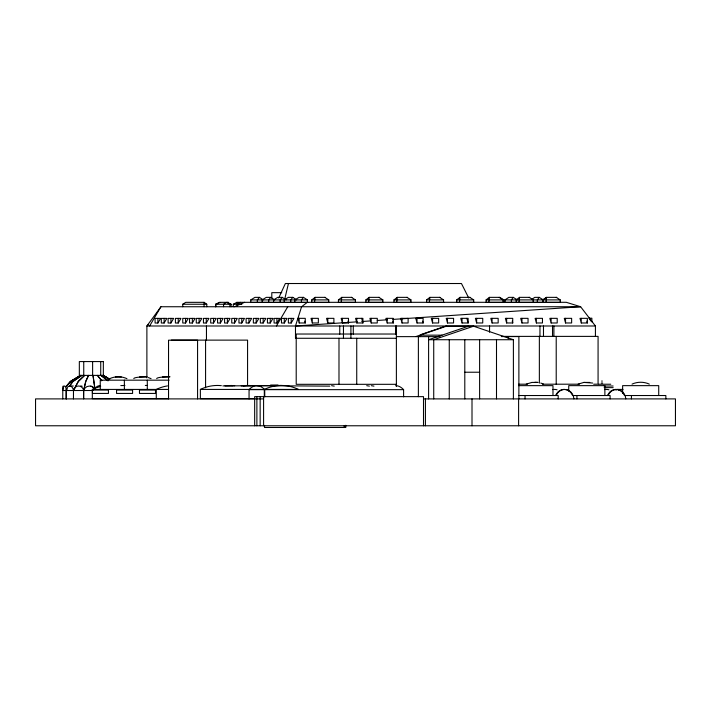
<?xml version="1.0" encoding="UTF-8"?>
<svg xmlns="http://www.w3.org/2000/svg" width="711" height="711" viewBox="0 0 711 711"><rect width="100%" height="100%" fill="white"/><g stroke="black" fill="none" stroke-linecap="round" stroke-linejoin="round"><path stroke-width="1.07" d="M182.727 306.743L182.727 304.246L185.767 302.335L204.101 302.335L204.066 306.743M325.238 297.358L315.08 297.358L314.52 302.397M351.892 297.358L341.742 297.358L341.182 302.397M379.345 297.358L369.187 297.358L368.627 302.397M407.421 297.358L397.271 297.358L396.711 302.397M440.047 297.358L429.888 297.358L429.337 302.397M470.184 297.358L460.026 297.358L459.466 302.397M503.895 302.397L503.895 299.9L499.762 297.358L489.408 297.358L488.848 302.397M529.659 297.358L519.51 297.358L518.95 302.397M284.676 299.358L288.453 283.52M396.382 338.276L295.483 338.276L295.483 325.994L301.588 306.743L307.339 302.299M88.413 375.381L85.676 381.46L83.614 390.508L83.614 398.889L83.685 390.526L85.818 381.478L88.644 375.399M278.694 298.033L285.369 283.52L461.448 283.52L468.753 298.033M66.105 398.898L66.105 390.526A5.919 3.795 -90 0 1 69.794 386.002A5.919 3.795 -90 0 1 73.482 390.526L78.254 381.478L84.618 375.399L78.299 381.478L73.482 390.526L73.464 398.898M149.621 325.994L160.944 306.743L580.62 306.743L595.427 325.994L595.427 336.383M157.886 323.016L160.615 318.386L155.087 318.386L155.087 323.016L157.886 323.016L157.886 318.386M164.117 323.016L166.845 318.386L161.308 318.386L161.308 323.016L164.117 323.016L164.117 318.386M170.924 323.016L173.653 318.386L168.116 318.386L168.116 323.016L170.924 323.016L170.924 318.386M178.221 323.016L180.941 318.386L175.413 318.386L175.413 323.016L178.221 323.016L178.221 318.386M185.553 323.016L188.282 318.386L182.754 318.386L182.754 323.016L185.553 323.016L185.553 318.386M192.352 323.016L195.072 318.386L189.544 318.386L189.544 323.016L192.352 323.016L192.352 318.386M199.089 323.016L201.817 318.386L196.28 318.386L196.28 323.016L199.089 323.016L199.089 318.386M206.252 323.016L208.972 318.386L203.444 318.386L203.444 323.016L206.252 323.016L206.252 318.386M213.504 323.016L216.233 318.386L210.696 318.386L210.696 323.016L213.504 323.016L213.504 318.386M220.383 323.016L223.103 318.386L217.575 318.386L217.575 323.016L220.383 323.016L220.383 318.386M227.387 323.016L230.115 318.386L224.578 318.386L224.578 323.016L227.387 323.016L227.387 318.386M234.541 323.016L237.27 318.386L231.742 318.386L231.742 323.016L234.541 323.016L234.541 318.386M241.749 323.016L244.477 318.386L238.949 318.386L238.949 323.016L241.749 323.016L241.749 318.386M248.93 323.016L251.65 318.386L246.122 318.386L246.122 323.016L248.93 323.016L248.93 318.386M256.164 323.016L258.893 318.386L253.365 318.386L253.365 323.016L256.164 323.016L256.164 318.386M263.159 323.016L265.878 318.386L260.35 318.386L260.35 323.016L263.159 323.016L263.159 318.386M270.233 323.016L272.953 318.386L267.425 318.386L267.425 323.016L270.233 323.016L270.233 318.386M276.89 323.016L279.619 318.386L274.082 318.386L274.082 323.016L276.89 323.016L276.89 318.386M276.419 325.994L287.751 306.743M284.284 323.016L287.004 318.386L281.476 318.386L281.476 323.016L284.284 323.016L284.284 318.386M291.19 323.016L293.91 318.386L288.382 318.386L288.382 323.016L291.19 323.016L291.19 318.386M555.647 395.218L557.762 392.152A10.185 9.252 -90 0 1 572.426 395.218M607.541 395.218L609.656 392.152A10.185 9.252 -90 0 1 624.32 395.218M517.368 299.9L513.235 297.358L511.387 299.9L511.387 302.397M543.337 299.9L539.205 297.358L537.356 299.9L537.356 302.397M160.944 306.743L146.884 325.994L146.884 377.914M69.367 386.402L73.02 381.46L81.925 375.381M67.332 388.881L66.105 390.526L92.999 390.508M69.171 386.411L72.851 381.478L81.801 375.399M69.66 383.105L71.011 381.46L79.943 375.941L71.127 381.478M263.319 299.9L259.453 297.358L257.364 299.9L257.364 302.397M274.659 299.9L270.793 297.358L268.714 299.9L268.714 302.397M286.098 299.9L282.24 297.358L280.152 299.9L280.152 302.397M296.709 299.9L292.852 297.358L290.763 299.9L290.763 302.397M307.374 302.397L307.374 299.9L303.508 297.358L301.428 299.9L301.428 302.397M148.555 324.563L146.884 325.994L595.427 325.994M328.944 302.397L311.782 302.397L311.782 299.9L315.08 297.358M355.598 302.397L338.436 302.397L338.436 299.9L341.742 297.358M383.051 302.397L365.889 302.397L365.889 299.9L369.187 297.358M411.136 302.397L393.974 302.397L393.974 299.9L397.271 297.358M443.753 302.397L426.591 302.397L426.591 299.9L429.888 297.358M473.89 302.397L456.729 302.397L456.729 299.9L460.026 297.358M503.272 302.397L486.111 302.397L486.111 299.9L489.408 297.358M519.51 297.358L516.213 299.9L516.213 302.397M504.979 302.397L504.979 299.9L508.836 297.358L513.235 297.358M531.721 299.393L534.805 297.358L539.205 297.358M237.456 304.246L240.371 302.335M307.765 302.397L250.805 302.397L250.805 299.9L254.947 297.358L259.453 297.358M233.306 306.743L233.306 304.246L236.87 302.335L566.276 302.299L580.62 306.743L392.739 319.426M215.806 306.743L215.806 304.246L219.85 302.335L228.56 302.335M219.841 302.335L215.7 304.246L215.7 306.743M234.479 306.743L244.602 302.299M109.69 378.661C115.075 376.163 121.572 376.163 126.949 378.661M133.819 378.661C133.757 376.217 159.504 376.768 139.516 376.954M156.731 378.661C156.669 376.217 182.416 376.768 162.428 376.954M526.273 384.127L531.944 382.42L537.872 382.42M578.167 384.127L583.838 382.42L592.663 383.042M632.035 384.127C637.429 381.629 643.935 381.629 649.321 384.127M421.419 334.383L443.433 326.909M415.899 336.57L446.437 326.198M468.442 326.198L428.6 339.725L513.395 339.725L513.395 398.898M513.395 339.725L473.562 326.198L433.728 339.725L433.728 398.898M120.817 385.602L124.923 385.451M222.872 385.904L232.604 385.753M224.969 385.904L250.885 385.753M241.18 385.904L246.993 385.451M243.18 385.904L281.423 385.451M295.483 325.994L357.375 321.816M361.792 321.514L370.635 320.919M377.265 320.474L387.211 319.799M281.743 292.656L271.798 292.656L271.798 298.069M270.793 297.358L266.296 297.358L262.155 299.9L262.155 302.397M282.24 297.358L277.734 297.358L273.593 299.9L273.593 302.397M292.852 297.358L288.346 297.358L284.204 299.9L284.204 302.397M303.508 297.358L299.011 297.358L294.861 299.9L294.861 302.397M556.695 297.358L546.501 297.358L542.644 299.9L542.644 302.397M250.805 299.9L307.374 299.9M311.782 299.9L328.766 299.9L328.766 302.397M338.436 299.9L355.42 299.9L355.42 302.397M365.889 299.9L382.865 299.9L382.865 302.397M393.974 299.9L410.949 299.9L410.949 302.397M426.591 299.9L443.575 299.9L443.575 302.397M456.729 299.9L473.713 299.9L473.713 302.397M486.111 299.9L503.895 299.9M504.979 299.9L560.224 299.9L560.224 302.397M504.579 302.397L560.41 302.397M182.727 304.246L206.768 304.246L206.768 306.743M215.806 304.246L231.093 304.246L231.093 306.743M233.306 304.246L241.873 304.246M589.055 318.199L591.863 318.199L591.863 321.905M299.18 322.972L305.277 322.972L305.277 318.341L297.927 318.341L299.18 322.972L299.18 318.341M312.271 322.972L318.359 322.972L318.359 318.341L311.018 318.341L312.271 322.972L312.271 318.341M327.807 322.972L333.894 322.972L333.894 318.341L326.553 318.341L327.807 322.972L327.807 318.341M342.409 322.972L348.497 322.972L348.497 318.341L341.147 318.341L342.409 322.972L342.409 318.341M356.824 322.972L362.912 322.972L362.912 318.341L355.571 318.341L356.824 322.972L356.824 318.341M371.169 322.972L377.265 322.972L377.265 318.341L369.916 318.341L371.169 322.972L371.169 318.341M387.175 322.972L393.272 322.972L393.272 318.341L385.922 318.341L387.175 322.972L387.175 318.341M402.026 322.972L408.123 322.972L408.123 318.341L400.773 318.341L402.026 322.972L402.026 318.341M417.028 322.972L423.116 322.972L423.116 318.341L415.766 318.341L417.028 322.972L417.028 318.341M432.564 322.972L438.651 322.972L438.651 318.341L431.301 318.341L432.564 322.972L432.564 318.341M447.486 322.972L453.574 322.972L453.574 318.341L446.232 318.341L447.486 322.972L447.486 318.341M462.043 322.972L468.14 322.972L468.14 318.341L460.79 318.341L462.043 322.972L462.043 318.341M476.646 322.972L482.742 322.972L482.742 318.341L475.392 318.341L476.646 322.972L476.646 318.341M492.074 322.972L498.171 322.972L498.171 318.341L490.821 318.341L492.074 322.972L492.074 318.341M506.641 322.972L512.729 322.972L512.729 318.341L505.388 318.341L506.641 322.972L506.641 318.341M521.963 322.972L528.051 322.972L528.051 318.341L520.701 318.341L521.963 322.972L521.963 318.341M536.378 322.972L542.466 322.972L542.466 318.341L535.125 318.341L536.378 322.972L536.378 318.341M551.123 322.972L557.211 322.972L557.211 318.341L549.87 318.341L551.123 322.972L551.123 318.341M565.538 322.972L571.635 322.972L571.635 318.341L564.285 318.341L565.538 322.972L565.538 318.341M581.26 322.972L587.348 322.972L587.348 318.341L579.998 318.341L581.26 322.972L581.26 318.341M445.53 326.198L473.562 326.198M396.382 334.028L296.211 334.028L296.211 384.313L396.382 384.313M442.029 335.165L420.032 335.165L420.032 336.632M501.735 336.383L598.075 336.383L598.075 384.198L593.667 384.198M501.282 336.57L518.879 336.57L518.879 398.898M396.382 336.632L439.967 336.632M171.315 340.125L247.57 340.125L247.57 385.558M464.798 372.226L479.614 372.226M115.36 376.954L121.288 376.954M169.129 380.172L100.251 380.172L100.251 388.961M601.604 381.078L602.35 381.078M583.838 382.42L589.766 382.42M601.328 383.042L602.626 383.042M518.657 384.198L527.375 384.198M542.511 384.198L579.349 384.198M598.671 384.233L610.758 384.233M270.598 385.033L278.054 385.033M145.311 385.451L147.47 385.451M256.84 385.682L329.842 386.126M518.675 385.646L552.971 385.646L552.971 395.529M69.794 386.002L73.331 386.002M604.181 386.02L613.149 386.02M604.181 387.646L613.149 387.646M168.391 398.667L92.323 398.667L92.323 389.424L168.427 389.424M254.396 398.667L200.369 398.667L200.369 389.424L298.487 389.424A46.473 42.216 90 0 0 264.35 389.424M617.619 389.415L623.032 389.415M403.599 396.845L403.599 389.655L248.983 389.655A46.473 19.446 -90 0 1 264.705 389.655L264.776 396.845M66.319 398.889L66.319 390.508L62.772 390.508L62.772 398.889M518.63 395.529L558.197 395.529L558.197 398.898M572.657 395.529L610.1 395.529L610.1 398.898M624.72 395.529L665.86 395.529L665.86 398.898M263.585 398.898L35.55 398.898L35.55 425.773L675.45 425.773L675.45 398.898L423.489 398.898M534.903 382.269L537.836 382.42M249.028 385.451L252.92 385.753M230.808 385.451L234.701 385.753M371.266 385.682L373.959 386.126M366.707 385.682L369.4 386.126M331.566 385.682L334.259 386.126M540.769 383.042L543.533 384.127M148.315 377.577L151.079 378.661M227.538 302.335L231.093 304.246M109.281 379.256L103.024 375.381L109.174 379.265M556.313 297.358L560.224 299.9M529.277 297.358L533.188 299.9L533.188 302.397M499.184 297.358L503.086 299.9L503.086 302.397M469.802 297.358L473.713 299.9M439.665 297.358L443.575 299.9M407.039 297.358L410.949 299.9M378.963 297.358L382.865 299.9M351.51 297.358L355.42 299.9M324.856 297.358L328.766 299.9M204.101 302.335L206.768 304.246M100.864 375.399L108.054 380.874M100.953 375.399L107.317 380.261M97.38 375.381L101.7 380.705M97.487 375.399L101.789 380.723M589.143 318.199L590.77 320.981M236.87 302.335L237.456 305.908M586.851 321.123L587.348 322.972M512.231 321.123L512.729 322.972M466.887 318.341L468.14 322.972M422.618 321.123L423.116 322.972M392.765 321.123L393.272 322.972M361.659 318.341L362.912 322.972M347.999 321.123L348.497 322.972M304.77 321.123L305.277 322.972M92.937 375.381L94.892 388.499L93.061 375.381M63.519 388.17L63.181 385.984L62.772 390.508A5.919 1.822 -90 0 1 64.541 385.984A5.919 1.822 -90 0 1 66.319 390.508M658.724 395.529L658.724 385.646L622.632 385.646L622.632 393.334M631.43 395.529L631.43 398.898M604.874 395.529L604.874 385.646L568.729 385.646L568.729 391.13M576.932 395.529L576.932 398.898M556.215 336.383L556.215 384.198M553.896 325.994L553.896 336.383M552.518 325.994L552.518 336.383M545.986 302.397L546.546 297.358L543.248 299.9L543.248 302.397M543.48 325.994L543.48 336.383M539.96 325.994L539.96 336.383M539.356 336.383L539.356 383.113M525.038 395.529L525.038 398.898M518.603 398.898L518.603 425.773M508.276 336.57L508.276 338.667M496.5 339.725L496.5 398.898M489.559 325.994L489.559 332.233M479.614 339.725L479.614 398.898M472.006 398.898L472.006 425.773M464.798 339.725L464.798 398.898M449.263 339.725L449.263 398.898M428.6 336.632L428.6 398.898M425.418 398.898L425.418 425.773M423.507 425.773L423.507 396.64L254.662 396.64L254.662 425.773M418.379 336.632L418.379 396.711M396.382 325.994L396.382 386.366M395.645 325.994L395.645 334.179M356.735 338.276L356.735 384.313M353.287 325.994L353.287 334.179M350.914 325.994L350.914 338.276M345.795 425.276L345.795 427.48L264.528 427.48L264.528 425.365M344.204 425.773L344.204 427.48M343.457 325.994L343.457 338.276M339.751 325.994L339.751 334.179M338.987 338.276L338.987 384.313M264.314 389.424L264.314 396.614M263.585 396.64L263.585 425.773M260.155 396.64L260.155 425.773M256.884 396.64L256.884 425.773M249.054 389.655L249.054 398.898M229.893 306.743L229.893 304.246L226.507 302.335L223.547 304.246L223.547 306.743M206.457 325.994L206.457 340.356M205.577 340.125L205.577 387.806M197.569 398.898L197.569 340.196L168.534 340.196L168.534 398.898M156.278 398.667L156.278 389.424A46.473 42.216 -90 0 1 167.538 385.904M147.293 380.172L147.293 388.961M124.372 380.172L124.372 388.961M100.731 361.57L100.731 375.399M92.617 361.57L92.617 375.399M83.747 361.57L83.747 375.399M92.323 389.424A46.473 42.216 -90 0 1 100.669 386.455M80.69 386.002A5.919 5.261 -90 0 1 82.227 386.26M73.464 390.526A5.919 5.261 -90 0 1 78.574 386.002A5.919 5.261 -90 0 1 83.685 390.526A5.919 5.901 -90 0 1 93.932 388.17M96.74 386.562A5.919 5.635 -90 0 1 99.167 385.984M96.758 387.539A5.919 5.635 -90 0 1 100.562 385.984M90.564 386.046A5.919 5.901 -90 0 1 93.683 387.539M615.975 390.126A10.185 4.462 -90 0 1 619.254 390.126M608.216 395.218A10.185 9.252 -90 0 1 618.294 389.592A10.185 9.252 -90 0 1 625.796 398.898M604.661 389.592A10.185 9.252 -90 0 1 608.963 389.815M556.322 395.218A10.185 9.252 -90 0 1 566.4 389.592A10.185 9.252 -90 0 1 573.901 398.898M552.767 389.592A10.185 9.252 -90 0 1 557.068 389.815M200.369 389.424A46.473 42.216 -90 0 1 221.334 385.655M395.734 385.682A46.473 19.446 -90 0 1 403.599 389.655M70.389 381.46L66.239 386.402L70.398 381.46L80.512 375.381L70.398 381.46M103.344 361.57L79.33 361.57L79.33 375.399L103.353 375.381L109.787 379.256L103.335 375.381L103.344 361.57M108.454 390.055L92.43 390.055L92.43 393.432L108.454 393.432L108.454 390.055M132.584 390.055L116.551 390.055L116.551 393.432L132.584 393.432L132.584 390.055M155.496 390.055L139.472 390.055L139.472 393.432L155.496 393.432L155.496 390.055"/></g></svg>
